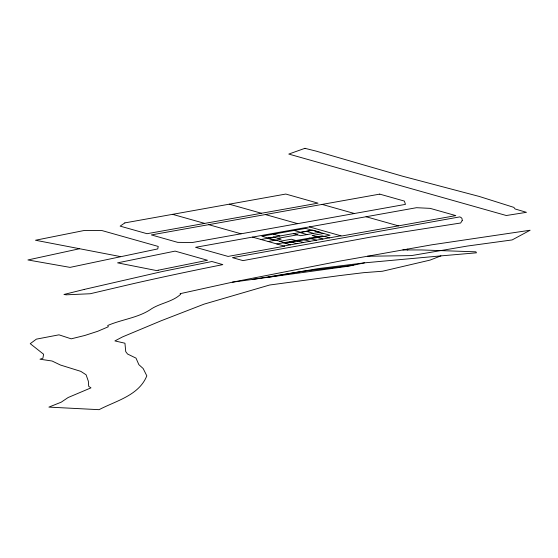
<?xml version="1.0" encoding="UTF-8"?>
<svg xmlns="http://www.w3.org/2000/svg" width="558" height="558" viewBox="0 0 558 558"><rect width="100%" height="100%" fill="white"/><g stroke="black" fill="none" stroke-linecap="round" stroke-linejoin="round"><path stroke-width="0.84" d="M407.577 250.082L407.689 249.077L431.794 244.809L530.1 230.245L512.153 239.926L467.423 246.036L411.42 255.599L367.359 256.262L339.683 261.13L232.274 282.209L180.101 293.682L180.708 294.226C172.875 301.669 160.906 303.008 151.797 308.623C138.74 317.858 122.16 319.225 107.736 325.495L108.294 326.779L97.741 331.285L84.872 335.456L71.201 338.832L58.974 334.828L36.382 339.138L30.244 343.679L43.615 354.253L42.868 358.257L39.981 359.206L52.075 361.012L60.417 365.016L80.805 371.363L86.099 374.788L88.345 381.219L88.701 386.338L90.968 387.866L68.125 397.526L61.22 402.179L48.888 407.11L99.059 409.677C116.057 400.777 138.9 395.531 146.817 375.841L143.148 368.51L138.851 364.646L136.012 358.124L127.552 354.016L125.738 351.631L124.95 343.226L114.892 340.917L122.614 336.872L161.164 320.759L204.061 304.145L269.633 285.012L339.292 275.638L363.53 272.688L382.495 271.237L430.002 260.119L440.911 255.892L476.448 252.816L475.925 251.825L421.625 249.956L402.855 249.935L367.359 256.262M79.564 248.729L27.9 259.958L70.05 267.38L157.761 248.91L158.221 246.434L102.065 230.594L84.439 230.44L35.468 240.247L120.291 256.554M440.911 255.892L364.458 262.853L348.68 266.18L232.274 282.209M268.293 238.05L293.145 233.614L300.629 235.72L320.097 232.247L312.912 230.217L293.445 233.697M312.173 230.21L300.616 232.274L294.157 230.454M261.005 239.494L273.985 237.171M277.996 238.308L297.456 234.827M268.189 241.516L281.162 239.201L273.685 237.087M279.781 241.293L291.346 239.229L297.805 241.049M323.668 233.453L312.103 235.518L318.562 237.338M276.81 243.951L322.224 235.832L329.401 237.861M283.987 245.973L340.91 235.804M402.855 249.935L407.689 249.077M268.126 277.312L317.851 268.649L364.458 262.853M252.293 279.474L301.571 271.481L353.207 265.224M366.097 216.748L398.433 225.857M322.126 204.409L354.407 213.512M229.247 204.186L261.444 213.261M265.371 214.551L297.686 223.653M309.383 226.911L341.629 236.013L455.823 215.611L430.148 208.364L416.498 207.702L195.565 247.313L228.069 256.422L284.706 246.176L252.537 237.101M306.426 231.375L313.603 233.404M299.939 232.54L307.116 234.562M315.737 236.997L322.915 239.019M309.244 238.154L316.428 240.177M302.757 239.312L309.941 241.335M296.27 240.47L303.454 242.5M273.392 234.165L279.851 235.985M289.783 241.628L296.968 243.658M267.498 238.336L274.675 240.359M283.297 242.793L290.474 244.816M172.561 214.342L204.688 223.402M208.692 224.665L241.042 233.795M462.184 220.64L460.643 223.005L370.142 237.185L243.009 260.614L232.449 257.656L459.862 216.881L461.431 217.801L462.136 218.903L462.184 220.64M124.859 222.893L120.144 226.13L147.019 233.704L318.046 203.154L285.794 194.051L124.859 222.893M304.926 148.323L288.779 154.071L506.308 215.514L526.459 212.333L515.076 208.964L513.862 207.381L479.203 196.437L402.416 176.168L316.044 151.099L304.926 148.323M84.251 289.421L63.933 294.478L66.276 294.812L90.215 293.745L134.248 283.429A1172.212 227.685 -4.2 0 1 206.976 267.812L222.837 264.611L211.894 261.514L162.72 271.425L84.251 289.421M158.207 270.218L156.561 270.574L117.543 262.853L175.1 251.114L207.527 260.279L158.207 270.218M379.74 194.121L151.33 234.918L177.674 242.353L192.133 242.549L405.457 204.374L404.383 201.082L379.74 194.121M305.714 228.389L261.835 236.229L286.24 243.114L330.12 235.274L305.714 228.389"/></g></svg>
